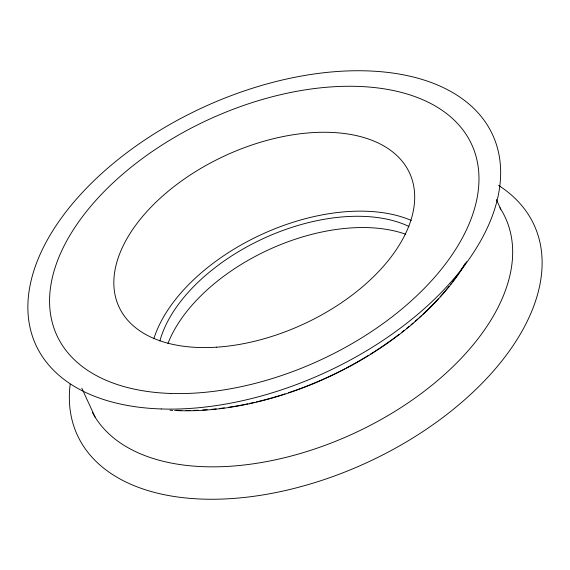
<?xml version="1.0" encoding="UTF-8"?>
<svg xmlns="http://www.w3.org/2000/svg" width="570" height="570" viewBox="0 0 570 570"><rect width="100%" height="100%" fill="white"/><g stroke="black" fill="none" stroke-linecap="round" stroke-linejoin="round"><path stroke-width="0.85" d="M496.342 199.529L500.781 209.19M81.802 388.177L95.133 417.155M499.876 207.765A228.335 132.596 -24.7 0 1 365.634 427.735A228.335 132.596 -24.7 0 1 92.475 412.545M465.284 263.312A228.335 132.596 -24.7 0 1 460.339 271.014M458.9 273.123A228.335 132.596 -24.7 0 1 452.758 281.544M451.682 282.948A228.335 132.596 -24.7 0 1 450.585 284.344M448.918 286.439A228.335 132.596 -24.7 0 1 440.097 296.77M438.252 298.801A228.335 132.596 -24.7 0 1 422.926 314.213M421.65 315.402A228.335 132.596 -24.7 0 1 419.057 317.761M417.746 318.943A228.335 132.596 -24.7 0 1 415.088 321.281M413.072 323.026A228.335 132.596 -24.7 0 1 411.027 324.757M408.968 326.482A228.335 132.596 -24.7 0 1 406.887 328.192M404.08 330.443A228.335 132.596 -24.7 0 1 401.964 332.125M399.107 334.334A228.335 132.596 -24.7 0 1 370.251 354.276M368.747 355.203A228.335 132.596 -24.7 0 1 346.41 367.942M344.85 368.761A228.335 132.596 -24.7 0 1 342.499 369.98M341.715 370.379A228.335 132.596 -24.7 0 1 288.427 392.759M285.036 393.877A228.335 132.596 -24.7 0 1 256.479 401.893M254.747 402.299A228.335 132.596 -24.7 0 1 249.553 403.453M247.829 403.824A228.335 132.596 -24.7 0 1 228.912 407.229M224.366 407.878A228.335 132.596 -24.7 0 1 219.813 408.462M216.18 408.875A228.335 132.596 -24.7 0 1 211.655 409.324M207.152 409.702A228.335 132.596 -24.7 0 1 202.678 410.008M198.239 410.243A228.335 132.596 -24.7 0 1 193.843 410.4M190.359 410.471A228.335 132.596 -24.7 0 1 186.048 410.5M181.794 410.45A228.335 132.596 -24.7 0 1 176.593 410.293M498.607 185.442A251.384 145.977 -24.7 0 1 367.978 462.12A251.384 145.977 -24.7 0 1 70.167 384.144M167.951 343.511A152.347 88.471 -24.7 0 1 405.69 234.234M159.892 340.967A152.347 88.471 -24.7 0 1 263.639 238.403A152.347 88.471 -24.7 0 1 408.989 226.468M466.602 261.73A228.755 132.839 -24.7 0 1 174.562 410.493M172.717 410.4A228.755 132.839 -24.7 0 1 169.967 410.222M153.829 338.758A159.971 92.896 -24.7 0 1 261.794 234.377A159.971 92.896 -24.7 0 1 411.269 220.426M170.665 393.457A228.335 132.596 -24.7 0 0 478.415 168.77A228.335 132.596 -24.7 0 0 143.718 157.548A228.335 132.596 -24.7 0 0 170.665 393.457M161.217 408.961A251.384 145.977 -24.7 0 0 500.04 161.588A251.384 145.977 -24.7 0 0 131.549 149.226A251.384 145.977 -24.7 0 0 161.217 408.961M216.671 347.18A159.971 92.896 -24.7 0 0 411.647 178.203A159.971 92.896 -24.7 0 0 164.481 194.391A159.971 92.896 -24.7 0 0 216.671 347.18"/></g></svg>
